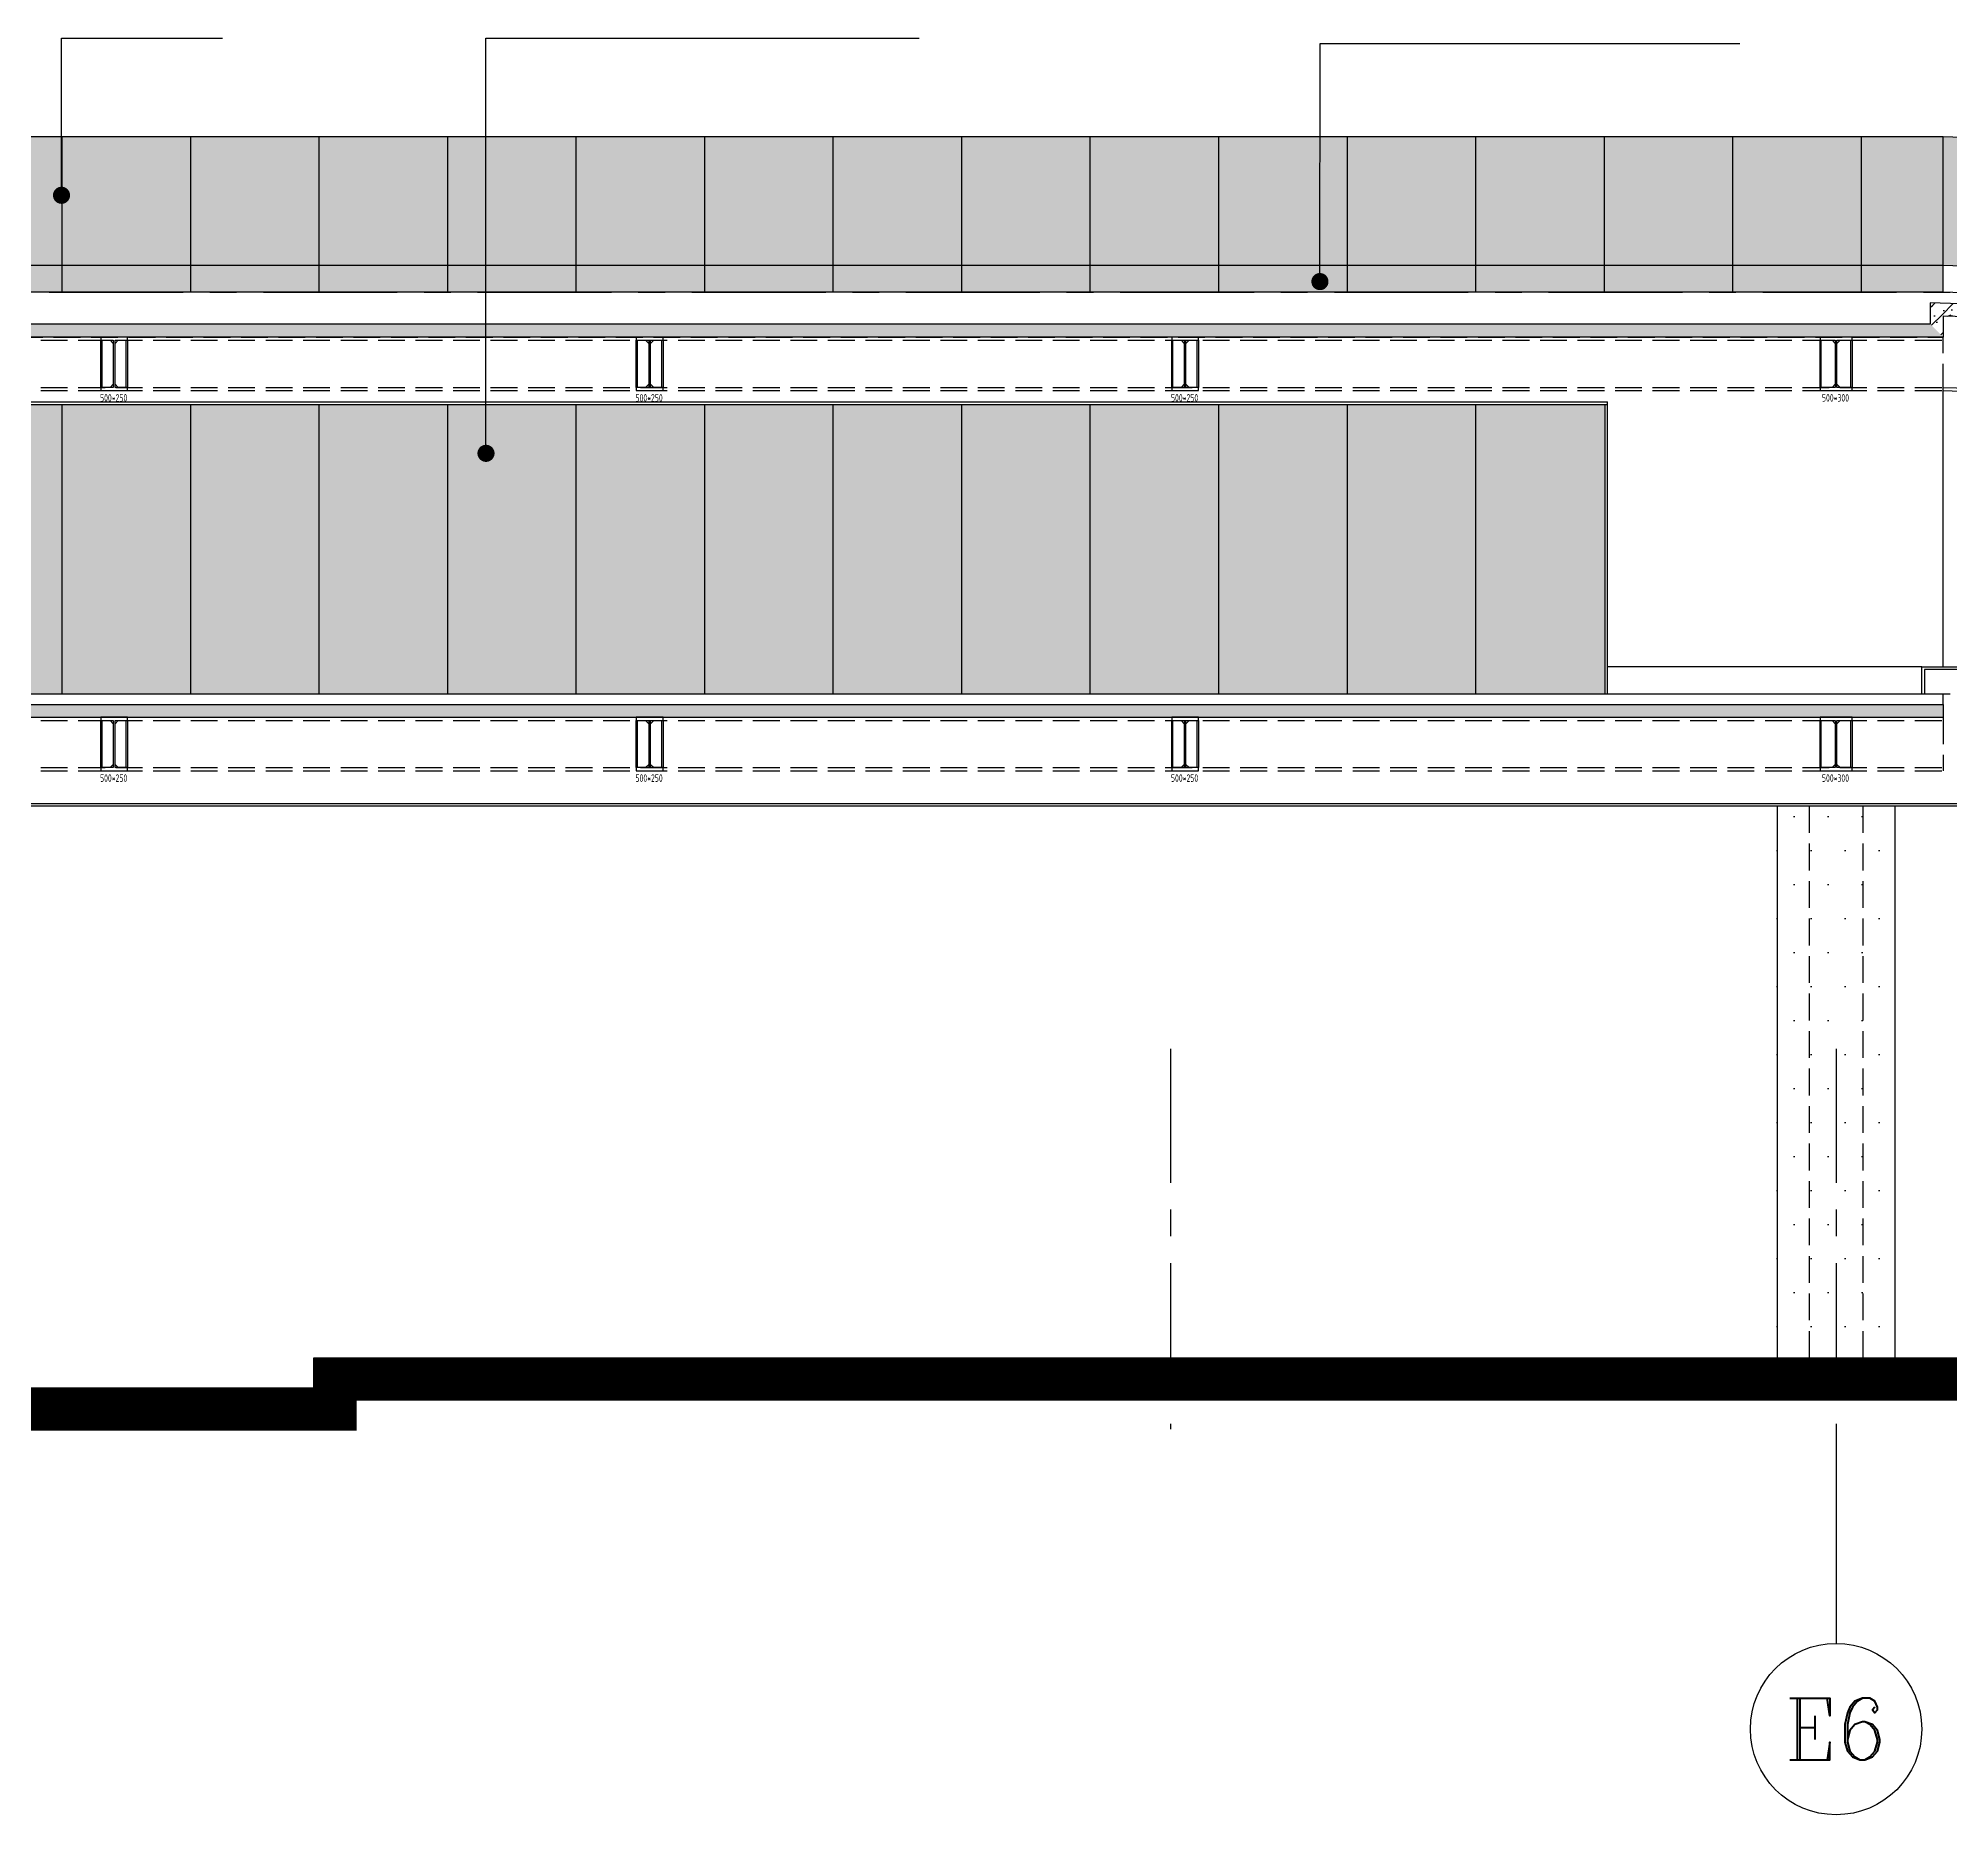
# Model space of a CAD drawing. Extents: x 38275477 to 38557164, y 2905373 to 3096199.
# Drawn here: x 38346821 to 38364671, y 3003388 to 3019973 of the extents above; entities that cross this region are included whole.
import ezdxf
from ezdxf.enums import TextEntityAlignment as Align

# ---------------------------------------------------------------- set-up
doc = ezdxf.new("R2010")
doc.units = 0
doc.header["$LTSCALE"] = 1000
for name, pattern in [('__DASH', [0.35, 0.25, -0.1]), ('CENTER', [2, 1.25, -0.25, 0.25, -0.25]), ('DASH', [0.35, 0.25, -0.1])]:
    doc.linetypes.add(name, pattern=pattern)
for name, color, linetype in [('#填充层', 8, 'Continuous'), ('#幕墙分格线-立面', 7, 'Continuous'), ('#结构边线+内凹外凸边线', 5, 'Continuous'), ('#非幕墙范围构件', 8, 'DASH'), ('A-BEAM-SECT-S', 10, 'Continuous'), ('A-DIMS-LEAD', 1, 'Continuous'), ('A-GRID', 1, 'CENTER'), ('A-HATH', 9, 'Continuous'), ('AXIS_TEXT', 4, 'Continuous'), ('C-AXIS-DIMS', 1, 'Continuous')]:
    doc.layers.add(name, color=color, linetype=linetype)
doc.layers.add('定位边线-不打印', color=251, linetype='Continuous', plot=False)
doc.styles.add('_TCH_AXIS', font='COMPLEX', dxfattribs={"bigfont": 'GBCBIG'})
doc.styles.add('COMPLEX', font='COMPLEX')
doc.styles.add('XD2008', font='xd-hzs.shx', dxfattribs={"width": 0.7, "bigfont": 'xd-hztxt.shx'})
pattern_1 = [(45, (0, 0), (-88.38834765, 88.38834765), []), (50, (0, 0), (358.6300913, -31.3760675), [37.5, -412.5]), (355, (0, 0), (-69.3756668, 376.096067), [30, -330]), (100.4514, (29.9, -2.6), (289.254691, 344.719771), [31.870095, -350.571056]), (46.1842, (0, 100), (533.6205243, -82.759507), [56.25, -618.75]), (96.6356, (44.47, 93.1), (467.331353, 487.0589355), [47.805144, -525.8565]), (351.1842, (0, 100), (467.3309726, 487.0593005), [45, -495]), (21, (50, 75), (298.453526, -201.3094453), [37.5, -412.5]), (326, (50, 75), (121.657666, 362.5750225), [30, -330]), (71.4514, (74.87, 58.22), (420.1113143, 161.2652484), [31.870095, -350.571056]), (37.5, (0, 0), (6.07992766, 166.4469269), [0, -326, 0, -335, 0, -331.25]), (7.5, (0, 0), (131.5347687, 197.2058559), [0, -191, 0, -318.5, 0, -126.25]), (327.5, (-111.5, 0), (266.9112181, -11.27743587), [0, -125, 0, -390, 0, -517.5]), (317.5, (-161.5, 0), (291.5930847, 50.0524912), [0, -162.5, 0, -259, 0, -367.5])]

# ---------------------------------------------------------------- blocks, each defined once
blk = doc.blocks.new('500-250')
at = {"layer": 'A-BEAM-SECT-S'}
for p, q in [((-25, 30), (-25, 470)), ((225, 470), (225, 30))]:
    blk.add_line(p, q, dxfattribs=at)
blk.add_lwpolyline([(108, 470), (225, 470), (225, 500), (-25, 500), (-25, 470), (92, 470), (92, 30), (-25, 30), (-25, 0), (225, 0), (225, 30), (108, 30)], close=True, dxfattribs=at)
for points in [[(-13, 30), (-13, 470)], [(62, 470), (92, 440)], [(138, 470), (108, 440)], [(213, 30), (213, 470)], [(62, 30), (92, 60)], [(138, 30), (108, 60)]]:
    blk.add_lwpolyline(points, dxfattribs=at)
at = {"layer": '定位边线-不打印', "style": 'XD2008', "width": 0.7}
blk.add_text('500*250', height=70, dxfattribs=at).set_placement((-32, -103))
blk = doc.blocks.new('500-300')
at = {"layer": 'A-BEAM-SECT-S'}
for p, q in [((-50, 30), (-50, 470)), ((250, 470), (250, 30))]:
    blk.add_line(p, q, dxfattribs=at)
blk.add_lwpolyline([(108, 470), (250, 470), (250, 500), (-50, 500), (-50, 470), (92, 470), (92, 30), (-50, 30), (-50, 0), (250, 0), (250, 30), (108, 30)], close=True, dxfattribs=at)
for points in [[(-38, 30), (-38, 470)], [(62, 470), (92, 440)], [(138, 470), (108, 440)], [(238, 30), (238, 470)], [(62, 30), (92, 60)], [(138, 30), (108, 60)]]:
    blk.add_lwpolyline(points, dxfattribs=at)
at = {"layer": '定位边线-不打印', "style": 'XD2008', "width": 0.7}
blk.add_text('500*300', height=70, dxfattribs=at).set_placement((-32, -103))
blk = doc.blocks.new('_AXISO')
blk.add_circle((0, 0), 0.5)
at = {"layer": 'AXIS_TEXT', "style": 'COMPLEX', "width": 1.041667}
blk.add_attdef('A', text='', height=0.56, dxfattribs=at).set_placement((-0.25, -0.28), (0.25, -0.28), align=Align.FIT)

msp = doc.modelspace()

# ---------------------------------------------------------------- hatches: boundary and pattern name
at = {"layer": '#填充层', "ltscale": 5}
h = msp.add_hatch(dxfattribs=at)
h.set_pattern_fill('玻璃A', color=256, scale=100)
h.set_pattern_definition([(45, (0, 0), (-565.685425, 565.685425), [400, -400]), (45, (0, 141.4), (-565.685425, 565.685425), [200, -600]), (45, (141.4, 0), (-565.685425, 565.685425), [200, -600])])
h.paths.add_polyline_path([(38312049.3, 3018953.8), (38314645.5, 3019053.8), (38364609.2, 3019053.8), (38367475.9, 3018953.8), (38367475.9, 3017753.8), (38364609.2, 3017853.8), (38314645.5, 3017857.1), (38312049.3, 3017757.1)])
h = msp.add_hatch(dxfattribs=at)
h.set_pattern_fill('SWAMP', color=256, scale=200)
h.set_pattern_definition([(0, (0, 0), (254, 439.94), [63.5, -444.5]), (90, (31.75, 0), (-254, 439.94), [31.75, -848.132]), (90, (39.7, 0), (-254, 439.94), [25.4, -854.482]), (90, (23.8, 0), (-254, 439.94), [25.4, -854.482]), (60, (47.62, 0), (-253.999216, 439.9404526), [20.32, -487.68]), (120, (15.88, 0), (-507.999216, 0.0004526), [20.32, -487.68])])
h.paths.add_polyline_path([(38314645.5, 3017853.8), (38364609.2, 3017853.8), (38364609.2, 3017603.8), (38314645.5, 3017603.8)])
h.paths.add_polyline_path([(38317241.8, 3017853.8), (38314645.5, 3017603.8)], flags=16)
h = msp.add_hatch(dxfattribs=at)
h.set_pattern_fill('CROSS', color=256, scale=200)
h.set_pattern_definition([(0, (0, 0), (317.5, 317.5), [158.75, -476.25]), (90, (79.38, -79.38), (-317.5, 317.5), [158.75, -476.25])])
h.paths.add_polyline_path([(38361449.2, 3016553.8), (38317805.5, 3016553.8), (38317805.5, 3013853.8), (38361449.2, 3013853.8)])
h = msp.add_hatch(dxfattribs=at)
h.set_pattern_fill('DOTS', color=256, scale=200)
h.set_pattern_definition([(0, (38363059.23, 3009214.63), (158.75, 317.5), [0, -317.5])])
h.paths.add_polyline_path([(38363059.2, 3012803.8), (38364159.2, 3012803.8), (38364159.2, 3007653.3), (38363059.2, 3007653.3)])
at = {"layer": 'A-HATH'}
h = msp.add_hatch(dxfattribs=at)
h.set_pattern_fill('钢筋混凝土', color=256, scale=50, style=0)
h.set_pattern_definition(pattern_1)
h.paths.add_polyline_path([(38367475.9, 3017403.8), (38364489.2, 3017503.8), (38364609.2, 3017379.7), (38367471.8, 3017283.8)])
h = msp.add_hatch(dxfattribs=at)
h.set_pattern_fill('钢筋混凝土', color=256, scale=50, style=0)
h.set_pattern_definition(pattern_1)
h.paths.add_polyline_path([(38364609.2, 3017379.7), (38364489.2, 3017503.8), (38364489.2, 3017303.8), (38364609.2, 3017183.8)])
h = msp.add_hatch(dxfattribs=at)
h.set_pattern_fill('钢筋混凝土', color=256, scale=50, style=0)
h.set_pattern_definition(pattern_1)
h.paths.add_polyline_path([(38364609.2, 3017183.8), (38364489.2, 3017303.8), (38314765.5, 3017303.8), (38314645.5, 3017183.8)])
h = msp.add_hatch(dxfattribs=at)
h.set_pattern_fill('钢筋混凝土', color=256, scale=50, style=0)
h.set_pattern_definition(pattern_1)
h.paths.add_polyline_path([(38317815.5, 3013633.8), (38364609.2, 3013633.8), (38364609.2, 3013753.8), (38317815.5, 3013753.8)])

# ---------------------------------------------------------------- linework, layer by layer
at = {"layer": '#幕墙分格线-立面'}
for points in [[(38367475.9, 3018953.8), (38364609.2, 3019053.8), (38314645.5, 3019053.8), (38312049.3, 3018953.8)], [(38347045.5, 3017603.8), (38347045.5, 3019053.8)], [(38348245.5, 3017603.8), (38348245.5, 3019053.8)], [(38349445.5, 3017603.8), (38349445.5, 3019053.8)], [(38350645.5, 3017603.8), (38350645.5, 3019053.8)], [(38351845.5, 3017603.8), (38351845.5, 3019053.8)], [(38353045.5, 3017603.8), (38353045.5, 3019053.8)], [(38354245.5, 3017603.8), (38354245.5, 3019053.8)], [(38355445.5, 3017603.8), (38355445.5, 3019053.8)], [(38356645.5, 3017603.8), (38356645.5, 3019053.8)], [(38357845.5, 3017603.8), (38357845.5, 3019053.8)], [(38359045.5, 3017603.8), (38359045.5, 3019053.8)], [(38360245.5, 3017603.8), (38360245.5, 3019053.8)], [(38361445.5, 3017603.8), (38361445.5, 3019053.8)], [(38362645.5, 3017603.8), (38362645.5, 3019053.8)], [(38363845.5, 3017603.8), (38363845.5, 3019053.8)], [(38364609.2, 3017603.8), (38364609.2, 3019053.8)], [(38364609.2, 3017603.8), (38314645.5, 3017603.8), (38314645.5, 3017853.8), (38364609.2, 3017853.8)], [(38317455.5, 3017853.8), (38361999.2, 3017853.8)], [(38361989.2, 3017853.8), (38364609.2, 3017853.8)], [(38364609.2, 3017853.8), (38367475.9, 3017753.8)], [(38364609.2, 3017603.8), (38314645.5, 3017603.8)], [(38367475.9, 3017503.8), (38364609.2, 3017603.8)], [(38364609.2, 3017603.8), (38364609.2, 3017603.8)], [(38317780.5, 3016578.8), (38361474.2, 3016578.8)], [(38317780.5, 3016553.8), (38361474.2, 3016553.8)], [(38347045.5, 3013853.8), (38347045.5, 3016553.8)], [(38348245.5, 3013853.8), (38348245.5, 3016553.8)], [(38349445.5, 3013853.8), (38349445.5, 3016553.8)], [(38350645.5, 3013853.8), (38350645.5, 3016553.8)], [(38351845.5, 3013853.8), (38351845.5, 3016553.8)], [(38353045.5, 3013853.8), (38353045.5, 3016553.8)], [(38354245.5, 3013853.8), (38354245.5, 3016553.8)], [(38355445.5, 3013853.8), (38355445.5, 3016553.8)], [(38356645.5, 3013853.8), (38356645.5, 3016553.8)], [(38357845.5, 3013853.8), (38357845.5, 3016553.8)], [(38359045.5, 3013853.8), (38359045.5, 3016553.8)], [(38360245.5, 3013853.8), (38360245.5, 3016553.8)], [(38361449.2, 3016553.8), (38361449.2, 3013853.8)], [(38361474.2, 3016553.8), (38361474.2, 3016578.8)], [(38361474.2, 3013853.8), (38361474.2, 3016553.8)], [(38364609.2, 3014103.8), (38364609.2, 3016683.8)], [(38364409.2, 3013853.8), (38364409.2, 3014103.8), (38364759.2, 3014103.8), (38364959.2, 3013853.8), (38364959.2, 3012803.8), (38314295.5, 3012803.8), (38314295.5, 3013853.8), (38314495.5, 3014103.8), (38314845.5, 3014103.8), (38314845.5, 3013853.8), (38314820.5, 3013853.8), (38314820.5, 3014078.8), (38314507.6, 3014078.8), (38314320.5, 3013845), (38314320.5, 3012828.8), (38364934.2, 3012828.8), (38364934.2, 3013845), (38364747.2, 3014078.8), (38364434.2, 3014078.8), (38364434.2, 3013853.8)], [(38364409.2, 3014103.8), (38361474.2, 3014103.8)], [(38317805.5, 3013853.8), (38364609.2, 3013853.8)], [(38364609.2, 3013753.8), (38364609.2, 3013853.8)], [(38363059.2, 3012803.8), (38363059.2, 3007653.8)], [(38364159.2, 3012803.8), (38364159.2, 3007653.8)]]:
    msp.add_lwpolyline(points, dxfattribs=at)
at = {"layer": '#结构边线+内凹外凸边线'}
for p, q in [((38367475.9, 3017403.8), (38364489.2, 3017503.8)), ((38364489.2, 3017503.8), (38364489.2, 3017303.8)), ((38364489.2, 3017303.8), (38314765.5, 3017303.8)), ((38367471.8, 3017283.8), (38364609.2, 3017379.7)), ((38364609.2, 3017379.7), (38364609.2, 3017183.8)), ((38364609.2, 3017183.8), (38314645.5, 3017183.8)), ((38317815.5, 3013753.8), (38364609.2, 3013753.8)), ((38364609.2, 3013753.8), (38364609.2, 3013633.8)), ((38317815.5, 3013633.8), (38364609.2, 3013633.8))]:
    msp.add_line(p, q, dxfattribs=at)
at = {"layer": '#非幕墙范围构件'}
for points in [[(38314645.5, 3017153.8), (38364609.2, 3017153.8)], [(38314765.5, 3017183.8), (38364609.2, 3017183.8)], [(38364609.2, 3016683.8), (38364609.2, 3017183.8)], [(38314645.5, 3016713.8), (38364609.2, 3016713.8)], [(38314645.5, 3016683.8), (38364609.2, 3016683.8)], [(38364609.2, 3016713.8), (38367475.9, 3016613.8)], [(38364609.2, 3016683.8), (38367475.9, 3016583.8)], [(38314645.5, 3013633.8), (38364609.2, 3013633.8)], [(38314645.5, 3013603.8), (38364609.2, 3013603.8)], [(38364609.2, 3013633.8), (38364609.2, 3013133.8)], [(38314645.5, 3013163.8), (38364609.2, 3013163.8)], [(38314645.5, 3013133.8), (38364609.2, 3013133.8)]]:
    msp.add_lwpolyline(points, dxfattribs=at)
at = {"layer": '#非幕墙范围构件', "linetype": '__DASH'}
for points in [[(38363359.2, 3012803.8), (38363359.2, 3007653.8)], [(38363859.2, 3012803.8), (38363859.2, 3007653.8)]]:
    msp.add_lwpolyline(points, dxfattribs=at)
at = {"color": 8, "const_width": 400}
msp.add_lwpolyline([(38307721.7, 3009013.8), (38317619.6, 3009013.8), (38328245.5, 3007399.7), (38328245.5, 3007174.8), (38349595.5, 3007174.8), (38349595.5, 3007453.8), (38376606.9, 3007452.9)], dxfattribs=at)
at = {"color": 8}
msp.add_lwpolyline([(38307721.7, 3009213.8), (38317645.5, 3009213.8), (38328445.5, 3007553.8), (38328445.5, 3007374.8), (38349395.5, 3007374.8), (38349395.5, 3007653.8), (38376606.9, 3007652.9)], dxfattribs=at)
at = {"layer": 'A-DIMS-LEAD'}
for p, q in [((38347038.9, 3018506.9), (38347038.9, 3019973.1)), ((38347038.9, 3019973.1), (38348542.7, 3019973.1)), ((38351002.5, 3016097.9), (38351002.5, 3019973.1)), ((38351002.5, 3019973.1), (38355045.9, 3019973.1)), ((38358789.4, 3017701.1), (38358791.3, 3019923.8)), ((38358789.4, 3017701.1), (38358791.3, 3019923.8)), ((38358791.3, 3019923.8), (38362711.4, 3019923.8))]:
    msp.add_line(p, q, dxfattribs=at)
at = {"layer": 'A-DIMS-LEAD', "const_width": 80}
for points in [[(38347038.9, 3018466.9, 1), (38347038.9, 3018546.9, 1)], [(38358789.4, 3017661.1, 1), (38358789.5, 3017741.1, 1)], [(38358789.4, 3017661.1, 1), (38358789.5, 3017741.1, 1)], [(38351002.5, 3016057.9, 1), (38351002.5, 3016137.9, 1)]]:
    msp.add_lwpolyline(points, format="xyb", close=True, dxfattribs=at)
at = {"layer": 'A-GRID'}
for p, q in [((38306924.3, 3017603.8), (38372255.9, 3017603.8)), ((38306924.3, 3013853.8), (38372255.9, 3013853.8)), ((38357395.5, 3010538.8), (38357395.5, 3006987.6)), ((38363609.2, 3010538.8), (38363609.2, 3006987.6))]:
    msp.add_line(p, q, dxfattribs=at)
at = {"layer": 'C-AXIS-DIMS'}
msp.add_line((38363609.2, 3006987.6), (38363609.2, 3004987.6), dxfattribs=at)

# ---------------------------------------------------------------- block references
at = {"layer": 'A-BEAM-SECT-S'}
for name, p in [('500-250', (38347430.5, 3016683.8)), ('500-250', (38352430.5, 3016683.8)), ('500-250', (38357430.5, 3016683.8)), ('500-300', (38363509.2, 3016683.8)), ('500-250', (38347430.5, 3013133.8)), ('500-250', (38352430.5, 3013133.8)), ('500-250', (38357430.5, 3013133.8)), ('500-300', (38363509.2, 3013133.8))]:
    msp.add_blockref(name, p, dxfattribs=at)
at = {"layer": 'C-AXIS-DIMS'}
ref = msp.add_blockref('_AXISO', (38363609.2, 3004187.6), dxfattribs=dict(at, xscale=1600, yscale=1600, zscale=1600))
ref.add_attrib('A', 'E6', dxfattribs={"layer": 'AXIS_TEXT', "height": 576.24, "style": '_TCH_AXIS'}).set_placement((38363129, 3003899.5), (38364089.4, 3003899.5), align=Align.FIT)

doc.saveas('drawing.dxf')
